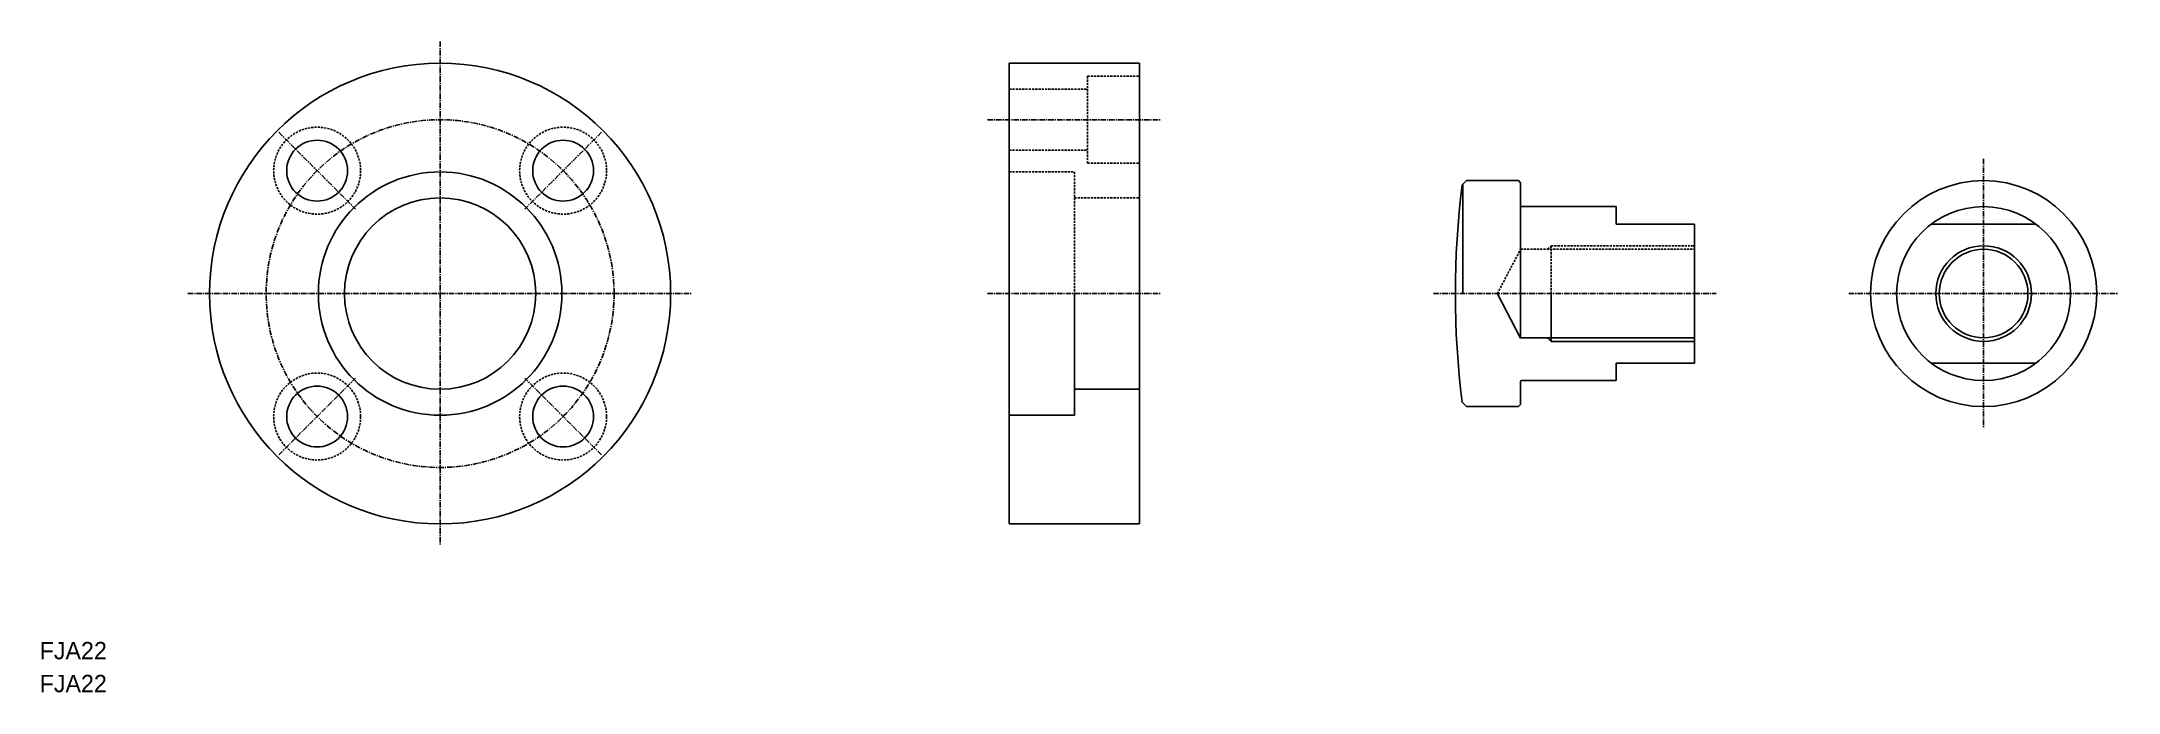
# Model space of a CAD drawing. Extents: x 0 to 478, y 0 to 150.
import ezdxf

# ---------------------------------------------------------------- set-up
doc = ezdxf.new("R2010")
doc.units = 0
doc.linetypes.add('CENTER', pattern=[2, 1.25, -0.25, 0.25, -0.25])
doc.linetypes.add('DASHED', pattern=[0.75, 0.5, -0.25])
doc.layers.get('0').update_dxf_attribs({"linetype": 'CONTINUOUS'})
doc.layers.add('CENTER', color=1, linetype='CENTER')

msp = doc.modelspace()

# ---------------------------------------------------------------- linework, layer by layer
at = {"color": 7, "linetype": 'CONTINUOUS'}
for p, q in [((222.93, 144.72), (222.93, 38.72)), ((222.93, 144.72), (252.93, 144.72)), ((252.93, 144.72), (252.93, 38.72)), ((327.08, 116.72), (328.08, 117.72)), ((327.21, 91.72), (327.21, 116.85)), ((328.08, 117.72), (340.02, 117.72)), ((340.02, 117.72), (340.52, 117.22)), ((340.52, 117.22), (340.52, 91.72)), ((340.72, 111.72), (362.52, 111.72)), ((362.52, 111.72), (362.52, 107.72)), ((362.52, 107.72), (380.52, 107.72)), ((380.52, 107.72), (380.52, 75.72)), ((434.99, 107.72), (458.99, 107.72)), ((340.52, 101.97), (340.52, 81.53)), ((237.93, 91.72), (237.93, 63.72)), ((335.18, 91.66), (340.52, 81.47)), ((347.52, 91.72), (347.52, 80.72)), ((340.52, 81.53), (380.52, 81.53)), ((340.72, 71.72), (362.52, 71.72)), ((362.52, 75.72), (380.52, 75.72)), ((362.52, 75.72), (362.52, 71.72)), ((434.99, 75.72), (458.99, 75.72)), ((237.93, 69.72), (252.93, 69.72)), ((340.52, 71.52), (340.52, 66.22)), ((222.93, 63.72), (237.93, 63.72)), ((327.08, 66.72), (328.08, 65.72)), ((328.08, 65.72), (340.02, 65.72)), ((340.02, 65.72), (340.52, 66.22)), ((222.93, 38.72), (252.93, 38.72))]:
    msp.add_line(p, q, dxfattribs=at)
at = {"color": 3, "linetype": 'DASHED'}
for p, q in [((222.93, 138.72), (240.93, 138.72)), ((240.93, 141.72), (240.93, 121.72)), ((240.93, 141.72), (252.93, 141.72)), ((222.93, 124.72), (240.93, 124.72)), ((222.93, 119.72), (237.93, 119.72)), ((237.93, 119.72), (237.93, 91.72)), ((240.93, 121.72), (252.93, 121.72)), ((237.93, 113.72), (252.93, 113.72)), ((335.18, 91.72), (340.52, 101.91)), ((340.52, 101.91), (380.52, 101.91)), ((346.7, 101.91), (347.52, 102.72)), ((347.52, 102.72), (347.52, 91.72)), ((347.52, 102.72), (380.52, 102.72))]:
    msp.add_line(p, q, dxfattribs=at)
for p, q in [((222.93, 118.22), (222.93, 118.22)), ((222.93, 91.72), (222.93, 91.72))]:
    msp.add_line(p, q)
at = {"color": 3}
for p, q in [((346.7, 81.53), (347.52, 80.72)), ((347.52, 80.72), (380.52, 80.72))]:
    msp.add_line(p, q, dxfattribs=at)
at = {"color": 7, "linetype": 'CONTINUOUS'}
for centre, radius in [((92.09, 91.72), 53), ((63.81, 120), 7), ((120.37, 120), 7), ((92.09, 91.72), 28), ((446.99, 91.72), 26), ((92.09, 91.72), 22), ((446.99, 91.72), 20), ((446.99, 91.72), 10.19), ((63.81, 63.43), 7), ((120.37, 63.43), 7)]:
    msp.add_circle(centre, radius, dxfattribs=at)
at = {"color": 3, "linetype": 'DASHED'}
for centre in [(63.81, 120), (120.37, 120), (63.81, 63.43), (120.37, 63.43)]:
    msp.add_circle(centre, 10, dxfattribs=at)
at = {"color": 3}
msp.add_circle((446.99, 91.72), 11, dxfattribs=at)
at = {"color": 7, "linetype": 'CONTINUOUS'}
for centre, radius, start, end in [((525.52, 91.72), 200, 172.8192, 187.1808), ((340.72, 111.92), 0.2, 180, 270), ((340.72, 71.52), 0.2, 90, 180)]:
    msp.add_arc(centre, radius, start, end, dxfattribs=at)
at = {"layer": 'CENTER', "color": 1, "linetype": 'CENTER'}
for p, q in [((92.09, 149.72), (92.09, 33.72)), ((217.93, 131.72), (257.93, 131.72)), ((54.97, 128.84), (72.64, 111.16)), ((129.21, 128.84), (111.54, 111.16)), ((446.99, 122.72), (446.99, 60.72)), ((34.09, 91.72), (150.09, 91.72)), ((217.93, 91.72), (257.93, 91.72)), ((320.52, 91.72), (385.52, 91.72)), ((415.99, 91.72), (477.99, 91.72)), ((54.97, 54.6), (72.64, 72.27)), ((129.21, 54.6), (111.54, 72.27))]:
    msp.add_line(p, q, dxfattribs=at)
msp.add_circle((92.09, 91.72), 40, dxfattribs=at)

# ---------------------------------------------------------------- texts
for p in [(0, 7.58), (0, 0)]:
    msp.add_text('FJA22', height=4).set_placement(p)

doc.saveas('drawing.dxf')
